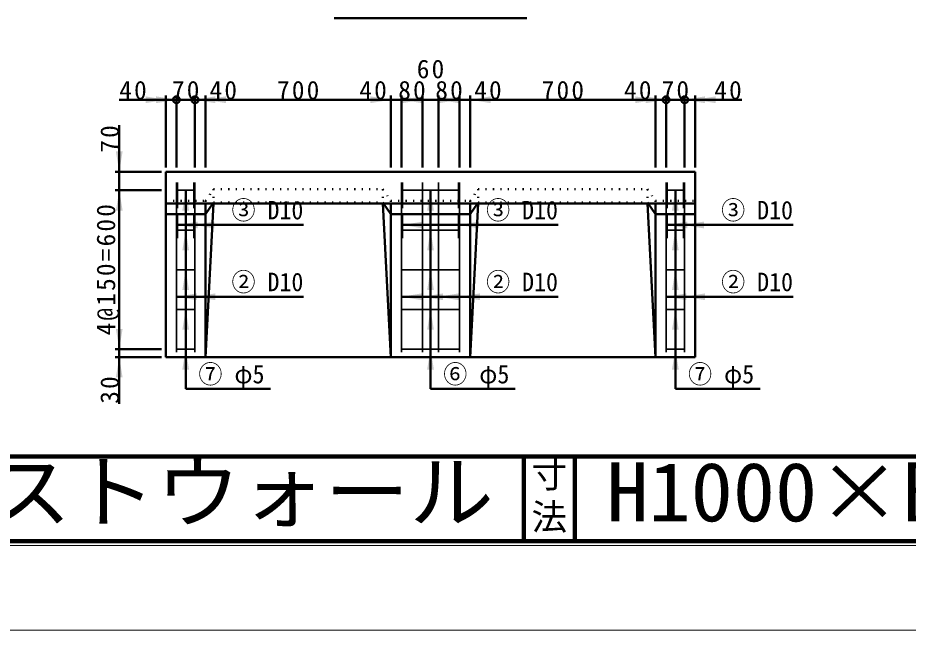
# Model space of a CAD drawing. Units: millimetres, scale not verified. Extents: x -2102 to 2102, y -1485 to 1485.
# Drawn here: x 0 to 1051, y -1485 to -762 of the extents above; entities that cross this region are included whole.
import ezdxf
from ezdxf.enums import TextEntityAlignment as Align

# ---------------------------------------------------------------- set-up
doc = ezdxf.new("R2010")
doc.units = ezdxf.units.MM
doc.header["$LTSCALE"] = 5
doc.linetypes.add('DASHED', pattern=[7.5, 6, -1.5])
doc.linetypes.add('DOTTED', pattern=[1.75, 0.25, -1.5])
doc.layers.add('0-0_V-nasSTD', color=7, linetype='Continuous', lineweight=50)
doc.layers.add('0-1_0', color=7, linetype='Continuous', lineweight=100)
doc.styles.add('ＭＳ ゴシック', font='')
doc.styles.get('ＭＳ ゴシック').set_extended_font_data('MS Gothic')

msp = doc.modelspace()

# ---------------------------------------------------------------- linework, layer by layer
at = {"layer": '0-0_V-nasSTD'}
for p, q in [((373.53, -762.818), (601.03, -762.818)), ((174.78, -859.068), (119.78, -859.068)), ((174.78, -854.068), (174.78, -939.068)), ((187.28, -859.068), (174.78, -859.068)), ((187.28, -854.068), (187.28, -939.068)), ((209.156, -859.068), (187.281, -859.068)), ((209.155, -854.068), (209.155, -939.068)), ((221.655, -859.068), (209.155, -859.068)), ((221.655, -854.068), (221.655, -939.068)), ((440.405, -859.068), (221.655, -859.068)), ((440.405, -854.068), (440.405, -939.068)), ((452.905, -859.068), (440.405, -859.068)), ((452.905, -854.068), (452.905, -939.068)), ((477.905, -859.068), (452.905, -859.068)), ((477.905, -854.068), (477.905, -939.068)), ((496.655, -859.068), (477.905, -859.068)), ((496.655, -854.068), (496.655, -939.068)), ((496.655, -859.068), (521.655, -859.068)), ((521.655, -854.068), (521.655, -939.068)), ((521.655, -859.068), (534.155, -859.068)), ((534.155, -854.068), (534.155, -939.068)), ((534.155, -859.068), (752.905, -859.068)), ((752.905, -854.068), (752.905, -939.068)), ((752.905, -859.068), (765.405, -859.068)), ((765.403, -859.068), (787.278, -859.068)), ((765.405, -854.068), (765.405, -939.068)), ((787.28, -854.068), (787.28, -939.068)), ((787.28, -859.068), (799.78, -859.068)), ((799.78, -854.068), (799.78, -939.068)), ((799.78, -859.068), (854.78, -859.068)), ((119.78, -944.068), (119.78, -889.068)), ((169.78, -944.068), (114.78, -944.068)), ((119.78, -965.943), (119.78, -944.068)), ((174.78, -944.068), (174.78, -1162.818)), ((799.78, -944.068), (174.78, -944.068)), ((799.78, -944.068), (799.78, -1162.818)), ((169.78, -965.943), (114.78, -965.943)), ((119.78, -1153.443), (119.78, -965.943)), ((198.217, -1200.318), (198.217, -965.943)), ((487.28, -1200.318), (487.28, -965.943)), ((776.342, -1200.318), (776.342, -965.943)), ((799.78, -981.568), (174.78, -981.568)), ((221.655, -981.568), (221.655, -1162.818)), ((230.177, -981.568), (221.655, -994.068)), ((221.655, -1162.818), (230.965, -981.568)), ((431.094, -981.568), (440.405, -1162.818)), ((431.882, -981.568), (440.405, -994.068)), ((440.405, -1162.818), (440.405, -981.568)), ((534.155, -981.568), (534.155, -1162.818)), ((542.677, -981.568), (534.155, -994.068)), ((534.155, -1162.818), (543.465, -981.568)), ((743.594, -981.568), (752.905, -1162.818)), ((744.382, -981.568), (752.905, -994.068)), ((752.905, -1162.818), (752.905, -981.568)), ((221.655, -994.068), (174.78, -994.068)), ((534.155, -994.068), (440.405, -994.068)), ((799.78, -994.068), (752.905, -994.068)), ((337.28, -1006.818), (188.53, -1006.818)), ((637.905, -1006.818), (454.155, -1006.818)), ((915.405, -1006.818), (766.655, -1006.818)), ((337.28, -1091.568), (187.28, -1091.568)), ((637.905, -1091.568), (452.905, -1091.568)), ((915.405, -1091.568), (765.405, -1091.568)), ((169.78, -1153.443), (114.78, -1153.443)), ((114.78, -1162.818), (169.78, -1162.818)), ((799.78, -1162.818), (174.78, -1162.818)), ((198.217, -1200.318), (298.217, -1200.318)), ((487.28, -1200.318), (587.28, -1200.318)), ((776.342, -1200.318), (876.342, -1200.318))]:
    msp.add_line(p, q, dxfattribs=at)
at = {"layer": '0-0_V-nasSTD', "lineweight": 35}
for p, q in [((187.28, -956.88), (187.28, -1156.88)), ((187.28, -965.943), (209.155, -965.943)), ((209.155, -956.88), (209.155, -1156.88)), ((452.905, -956.88), (452.905, -1156.88)), ((452.905, -965.943), (521.655, -965.943)), ((477.905, -956.88), (477.905, -1156.88)), ((496.655, -956.88), (496.655, -1156.88)), ((521.655, -956.88), (521.655, -1156.88)), ((765.405, -956.88), (765.405, -1156.88)), ((765.405, -965.943), (787.28, -965.943)), ((787.28, -956.88), (787.28, -1156.88)), ((187.28, -1012.818), (209.155, -1012.818)), ((452.905, -1012.818), (521.655, -1012.818)), ((765.405, -1012.818), (787.28, -1012.818)), ((187.28, -1059.693), (209.155, -1059.693)), ((452.905, -1059.693), (521.655, -1059.693)), ((765.405, -1059.693), (787.28, -1059.693)), ((187.28, -1106.568), (209.155, -1106.568)), ((452.905, -1106.568), (521.655, -1106.568)), ((765.405, -1106.568), (787.28, -1106.568)), ((187.28, -1153.443), (209.155, -1153.443)), ((452.905, -1153.443), (521.655, -1153.443)), ((765.405, -1153.443), (787.28, -1153.443))]:
    msp.add_line(p, q, dxfattribs=at)
at = {"layer": '0-0_V-nasSTD', "linetype": 'DASHED', "lineweight": 35}
for p, q in [((188.53, -956.88), (188.53, -1022.303)), ((207.905, -956.88), (207.905, -1022.303)), ((454.155, -956.88), (454.155, -1022.303)), ((520.405, -956.88), (520.405, -1022.303)), ((766.655, -956.88), (766.655, -1022.303)), ((786.03, -956.88), (786.03, -1022.303))]:
    msp.add_line(p, q, dxfattribs=at)
at = {"layer": '0-0_V-nasSTD', "linetype": 'DOTTED'}
for p, q in [((221.655, -978.443), (231.03, -964.693)), ((231.03, -964.693), (431.03, -964.693)), ((231.03, -964.693), (231.03, -980.318)), ((431.03, -964.693), (440.405, -978.443)), ((431.03, -964.693), (431.03, -980.318)), ((534.155, -978.443), (543.53, -964.693)), ((543.53, -964.693), (743.53, -964.693)), ((543.53, -964.693), (543.53, -980.318)), ((743.53, -964.693), (743.53, -980.318)), ((174.78, -978.443), (221.655, -978.443)), ((221.655, -978.443), (221.655, -981.568)), ((231.03, -980.318), (431.03, -980.318)), ((440.405, -978.443), (534.155, -978.443)), ((440.405, -978.443), (440.405, -981.568)), ((534.155, -978.443), (534.155, -981.568)), ((543.53, -980.318), (743.53, -980.318)), ((752.905, -978.443), (752.905, -981.568))]:
    msp.add_line(p, q, dxfattribs=at)
at = {"layer": '0-0_V-nasSTD', "lineweight": 100}
for p, q in [((597.5, -1280), (597.5, -1380)), ((657.5, -1280), (657.5, -1380)), ((-1997.5, -1380), (1997.5, -1380))]:
    msp.add_line(p, q, dxfattribs=at)
at = {"layer": '0-0_V-nasSTD', "lineweight": 18}
for points in [[(-2102.5, -1485), (-2102.5, 1485), (2102.5, 1485), (2102.5, -1485)], [(-2002.5, -1385), (-2002.5, 1385), (2002.5, 1385), (2002.5, -1385)]]:
    msp.add_lwpolyline(points, close=True, dxfattribs=at)
at = {"layer": '0-0_V-nasSTD', "linetype": 'DOTTED'}
for points in [[(743.53, -964.693), (752.905, -978.443), (799.78, -978.443)], [(230.177, -981.568), (231.03, -980.318), (230.965, -981.568)], [(431.094, -981.568), (431.03, -980.318), (431.882, -981.568)], [(542.677, -981.568), (543.53, -980.318), (543.465, -981.568)], [(743.594, -981.568), (743.53, -980.318), (744.382, -981.568)]]:
    msp.add_lwpolyline(points, dxfattribs=at)
at = {"layer": '0-0_V-nasSTD'}
msp.add_lwpolyline([(119.78, -1153.443), (119.78, -1162.818), (119.78, -1217.818)], dxfattribs=at)
for centre in [(187.28, -859.068), (209.156, -859.068), (765.403, -859.068), (787.28, -859.068)]:
    msp.add_circle(centre, 4, dxfattribs=at)
for points in [[(150.78, -859.068), (150.78, -855.068), (174.78, -859.068)], [(150.78, -863.068), (150.78, -859.068), (174.78, -859.068)], [(163.28, -859.068), (163.28, -855.068), (187.28, -859.068)], [(163.28, -863.068), (163.28, -859.068), (187.28, -859.068)], [(209.156, -859.068), (233.156, -859.068), (233.156, -855.068)], [(209.156, -859.068), (233.156, -863.068), (233.156, -859.068)], [(221.655, -859.068), (245.655, -859.068), (245.655, -855.068)], [(221.655, -859.068), (245.655, -863.068), (245.655, -859.068)], [(416.405, -859.068), (416.405, -855.068), (440.405, -859.068)], [(416.405, -863.068), (416.405, -859.068), (440.405, -859.068)], [(452.905, -859.068), (476.905, -859.068), (476.905, -855.068)], [(452.905, -859.068), (476.905, -863.068), (476.905, -859.068)], [(453.903, -859.068), (453.903, -855.068), (477.903, -859.068)], [(453.903, -863.068), (453.903, -859.068), (477.903, -859.068)], [(496.655, -859.068), (520.655, -859.068), (520.655, -855.068)], [(496.655, -859.068), (520.655, -863.068), (520.655, -859.068)], [(497.653, -859.068), (497.653, -855.068), (521.653, -859.068)], [(497.653, -863.068), (497.653, -859.068), (521.653, -859.068)], [(534.155, -859.068), (558.155, -859.068), (558.155, -855.068)], [(534.155, -859.068), (558.155, -863.068), (558.155, -859.068)], [(728.905, -859.068), (728.905, -855.068), (752.905, -859.068)], [(728.905, -863.068), (728.905, -859.068), (752.905, -859.068)], [(741.403, -859.068), (741.403, -855.068), (765.403, -859.068)], [(741.403, -863.068), (741.403, -859.068), (765.403, -859.068)], [(787.28, -859.068), (811.28, -859.068), (811.28, -855.068)], [(787.28, -859.068), (811.28, -863.068), (811.28, -859.068)], [(799.78, -859.068), (823.78, -859.068), (823.78, -855.068)], [(799.78, -859.068), (823.78, -863.068), (823.78, -859.068)], [(115.78, -920.068), (119.78, -944.068), (119.78, -920.068)], [(119.78, -944.068), (119.78, -920.068), (123.78, -920.068)], [(115.78, -989.943), (119.78, -989.943), (119.78, -965.943)], [(119.78, -989.943), (119.78, -965.943), (123.78, -989.943)], [(194.217, -989.943), (198.217, -989.943), (198.217, -965.943)], [(198.217, -989.943), (198.217, -965.943), (202.217, -989.943)], [(483.28, -989.943), (487.28, -989.943), (487.28, -965.943)], [(487.28, -989.943), (487.28, -965.943), (491.28, -989.943)], [(772.342, -989.943), (776.342, -989.943), (776.342, -965.943)], [(776.342, -989.943), (776.342, -965.943), (780.342, -989.943)], [(188.53, -1006.818), (212.53, -1006.818), (212.53, -1002.818)], [(188.53, -1006.818), (212.53, -1010.818), (212.53, -1006.818)], [(207.905, -1006.818), (231.905, -1006.818), (231.905, -1002.818)], [(207.905, -1006.818), (231.905, -1010.818), (231.905, -1006.818)], [(454.155, -1006.818), (478.155, -1006.818), (478.155, -1002.818)], [(454.155, -1006.818), (478.155, -1010.818), (478.155, -1006.818)], [(520.405, -1006.818), (544.405, -1006.818), (544.405, -1002.818)], [(520.405, -1006.818), (544.405, -1010.818), (544.405, -1006.818)], [(766.655, -1006.818), (790.655, -1006.818), (790.655, -1002.818)], [(766.655, -1006.818), (790.655, -1010.818), (790.655, -1006.818)], [(786.03, -1006.818), (810.03, -1006.818), (810.03, -1002.818)], [(786.03, -1006.818), (810.03, -1010.818), (810.03, -1006.818)], [(194.217, -1036.818), (198.217, -1036.818), (198.217, -1012.818)], [(198.217, -1036.818), (198.217, -1012.818), (202.217, -1036.818)], [(483.28, -1036.818), (487.28, -1036.818), (487.28, -1012.818)], [(487.28, -1036.818), (487.28, -1012.818), (491.28, -1036.818)], [(772.342, -1036.818), (776.342, -1036.818), (776.342, -1012.818)], [(776.342, -1036.818), (776.342, -1012.818), (780.342, -1036.818)], [(194.217, -1083.693), (198.217, -1083.693), (198.217, -1059.693)], [(198.217, -1083.693), (198.217, -1059.693), (202.217, -1083.693)], [(483.28, -1083.693), (487.28, -1083.693), (487.28, -1059.693)], [(487.28, -1083.693), (487.28, -1059.693), (491.28, -1083.693)], [(772.342, -1083.693), (776.342, -1083.693), (776.342, -1059.693)], [(776.342, -1083.693), (776.342, -1059.693), (780.342, -1083.693)], [(187.28, -1091.568), (211.28, -1091.568), (211.28, -1087.568)], [(187.28, -1091.568), (211.28, -1095.568), (211.28, -1091.568)], [(209.155, -1091.568), (233.155, -1091.568), (233.155, -1087.568)], [(209.155, -1091.568), (233.155, -1095.568), (233.155, -1091.568)], [(452.905, -1091.568), (476.905, -1091.568), (476.905, -1087.568)], [(452.905, -1091.568), (476.905, -1095.568), (476.905, -1091.568)], [(477.905, -1091.568), (501.905, -1091.568), (501.905, -1087.568)], [(477.905, -1091.568), (501.905, -1095.568), (501.905, -1091.568)], [(496.655, -1091.568), (520.655, -1091.568), (520.655, -1087.568)], [(496.655, -1091.568), (520.655, -1095.568), (520.655, -1091.568)], [(521.655, -1091.568), (545.655, -1091.568), (545.655, -1087.568)], [(521.655, -1091.568), (545.655, -1095.568), (545.655, -1091.568)], [(765.405, -1091.568), (789.405, -1091.568), (789.405, -1087.568)], [(765.405, -1091.568), (789.405, -1095.568), (789.405, -1091.568)], [(787.28, -1091.568), (811.28, -1091.568), (811.28, -1087.568)], [(787.28, -1091.568), (811.28, -1095.568), (811.28, -1091.568)], [(194.217, -1130.568), (198.217, -1130.568), (198.217, -1106.568)], [(198.217, -1130.568), (198.217, -1106.568), (202.217, -1130.568)], [(483.28, -1130.568), (487.28, -1130.568), (487.28, -1106.568)], [(487.28, -1130.568), (487.28, -1106.568), (491.28, -1130.568)], [(772.342, -1130.568), (776.342, -1130.568), (776.342, -1106.568)], [(776.342, -1130.568), (776.342, -1106.568), (780.342, -1130.568)], [(115.78, -1129.443), (119.78, -1153.443), (119.78, -1129.443)], [(119.78, -1153.443), (119.78, -1129.443), (123.78, -1129.443)], [(194.217, -1177.443), (198.217, -1177.443), (198.217, -1153.443)], [(198.217, -1177.443), (198.217, -1153.443), (202.217, -1177.443)], [(483.28, -1177.443), (487.28, -1177.443), (487.28, -1153.443)], [(487.28, -1177.443), (487.28, -1153.443), (491.28, -1177.443)], [(772.342, -1177.443), (776.342, -1177.443), (776.342, -1153.443)], [(776.342, -1177.443), (776.342, -1153.443), (780.342, -1177.443)], [(115.78, -1186.818), (119.78, -1186.818), (119.78, -1162.818)], [(119.78, -1186.818), (119.78, -1162.818), (123.78, -1186.818)]]:
    msp.add_solid(points, dxfattribs=at)
at = {"layer": '0-1_0'}
msp.add_line((-1997.5, -1280), (1997.5, -1280), dxfattribs=at)

# ---------------------------------------------------------------- texts
at = {"layer": '0-0_V-nasSTD', "style": 'ＭＳ ゴシック'}
for s, height, width, p in [('③ D10', 21.85, 0.95, (252.327, -1006.818)), ('③ D10', 21.85, 0.95, (552.952, -1006.818)), ('③ D10', 21.85, 0.95, (830.452, -1006.818)), ('② D10', 21.85, 0.95, (252.327, -1091.568)), ('② D10', 21.85, 0.95, (552.952, -1091.568)), ('② D10', 21.85, 0.95, (830.452, -1091.568)), ('⑦ φ5', 21.85, 0.95, (213.264, -1200.318)), ('⑥ φ5', 21.85, 0.95, (502.327, -1200.318)), ('⑦ φ5', 21.85, 0.95, (791.389, -1200.318)), ('プレキャストウォール', 69.65, 1.05, (-435.5, -1377.53)), ('H1000×B700×L2000', 69.65, 1.05, (695, -1377.492))]:
    msp.add_text(s, height=height, dxfattribs=dict(at, width=width)).set_placement(p, align=Align.BOTTOM_LEFT)
for s, p in [('寸', (606.482, -1326.001)), ('法', (606.476, -1375.99))]:
    msp.add_text(s, height=30.79, dxfattribs=at).set_placement(p, align=Align.BOTTOM_LEFT)
at = {"layer": '0-0_V-nasSTD', "char_height": 21.99, "attachment_point": 7, "style": 'ＭＳ ゴシック'}
for s, insert in [('\\T1.17;60', (471.028, -834.068)), ('\\T1.17;40', (119.78, -859.068)), ('\\T1.17;70', (181.967, -859.068)), ('\\T1.17;40', (226.342, -859.068)), ('\\T1.17;700', (306.03, -859.068)), ('\\T1.17;40', (403.217, -859.068)), ('\\T1.17;80', (449.153, -859.068)), ('\\T1.17;80', (492.906, -859.068)), ('\\T1.17;40', (538.842, -859.068)), ('\\T1.17;700', (618.53, -859.068)), ('\\T1.17;40', (715.717, -859.068)), ('\\T1.17;70', (760.092, -859.068)), ('\\T1.17;40', (822.28, -859.068))]:
    msp.add_mtext(s, dxfattribs=dict(at, insert=insert))
at = {"layer": '0-0_V-nasSTD', "char_height": 21.99, "attachment_point": 7, "rotation": 90, "style": 'ＭＳ ゴシック'}
for s, insert in [('\\T1.17;70', (119.78, -921.568)), ('\\T1.17;4@150=600', (119.78, -1137.193)), ('\\T1.17;30', (119.78, -1217.818))]:
    msp.add_mtext(s, dxfattribs=dict(at, insert=insert))

doc.saveas('drawing.dxf')
